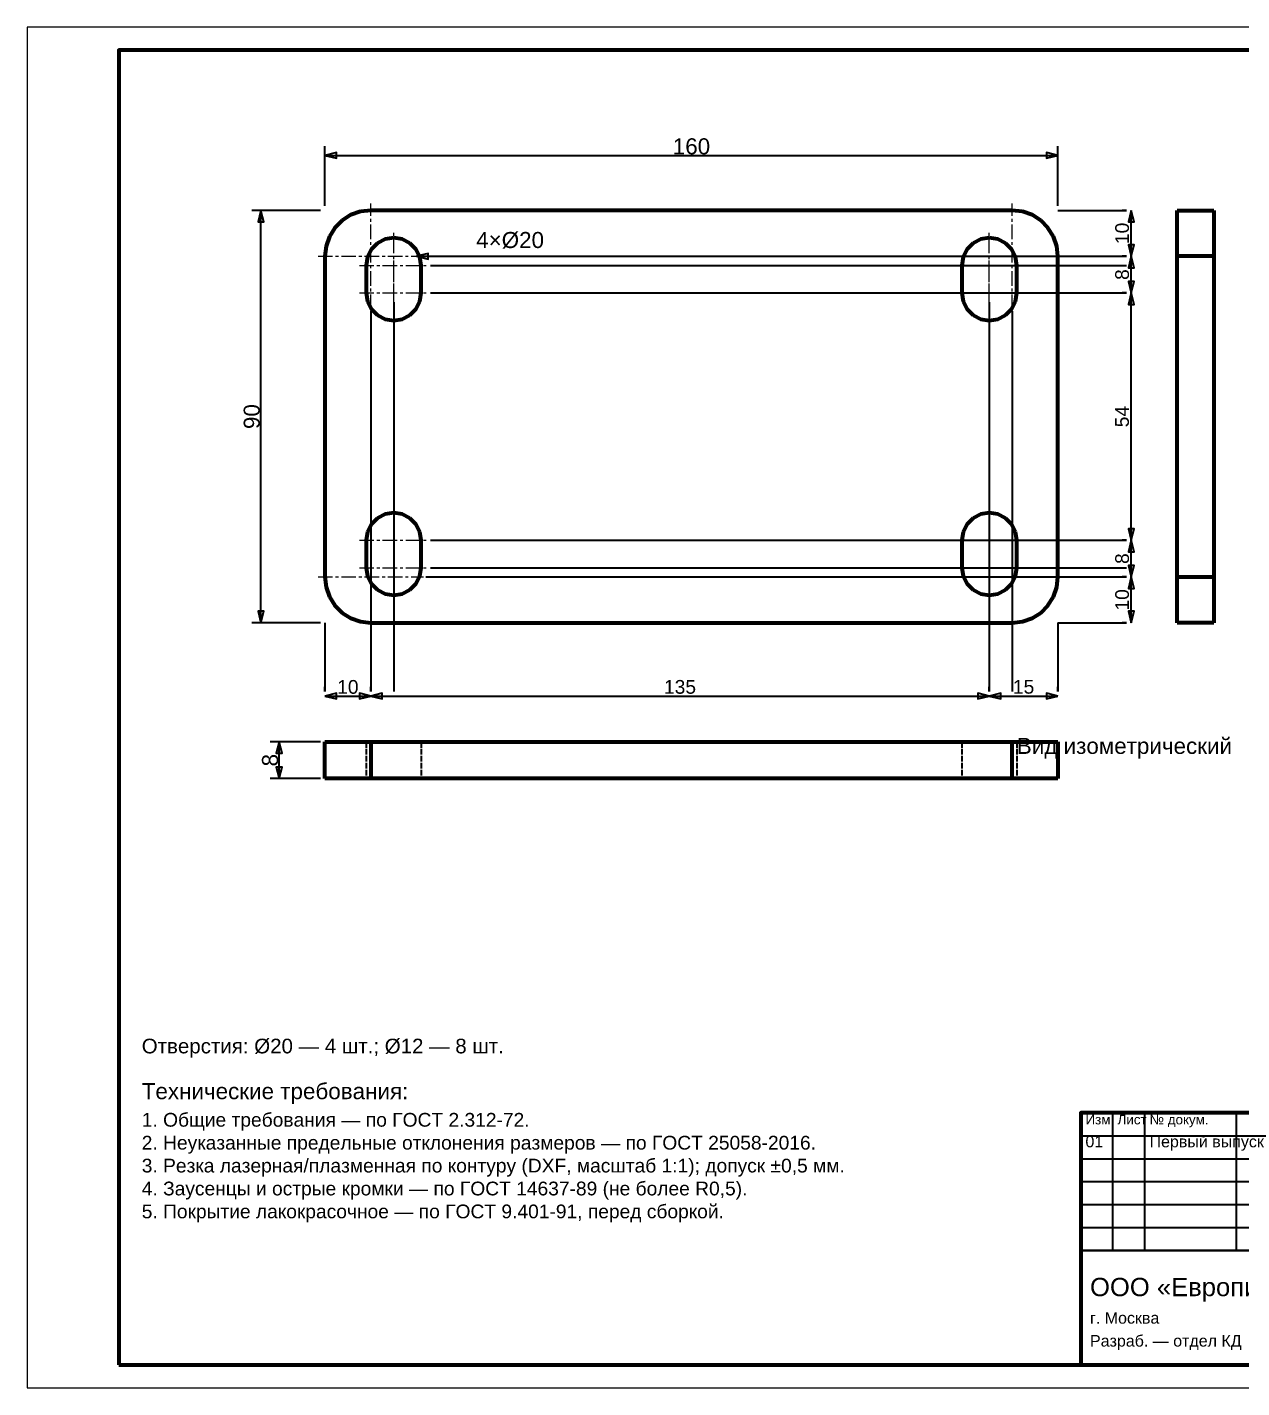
# Model space of a CAD drawing. Header units: millimetres. Extents: x 0 to 420, y 0 to 297.
# Drawn here: x 0 to 265.1, y 0 to 297 of the extents above; entities that cross this region are included whole.
import ezdxf
from ezdxf.enums import TextEntityAlignment as Align

# ---------------------------------------------------------------- set-up
doc = ezdxf.new("R2010")
doc.units = ezdxf.units.MM
doc.linetypes.add('CENTER', pattern=[5.08, 3.175, -0.635, 0.635, -0.635])
doc.linetypes.add('DASHED', pattern=[1.524, 1.27, -0.254])
doc.styles.add('GOST', font='Arial')

msp = doc.modelspace()

# ---------------------------------------------------------------- linework, layer by layer
at = {"color": 7, "lineweight": 35}
for p, q in [((65, 258), (65, 271)), ((225, 258), (225, 271)), ((65, 269), (225, 269)), ((64, 257), (49, 257)), ((51, 167), (51, 257)), ((225, 257), (240, 257)), ((240, 257), (239, 257)), ((241, 247), (241, 257)), ((85, 247), (97, 247)), ((87, 247), (240, 247)), ((97, 247), (102, 247)), ((227, 247), (240, 247)), ((240, 247), (239, 247)), ((240, 247), (239, 247)), ((241, 239), (241, 247)), ((88, 245), (240, 245)), ((218, 245), (240, 245)), ((88, 239), (240, 239)), ((218, 239), (240, 239)), ((240, 239), (239, 239)), ((240, 239), (239, 239)), ((241, 185), (241, 239)), ((75, 235), (75, 152)), ((80, 237), (80, 152)), ((210, 237), (210, 152)), ((215, 235), (215, 152)), ((80, 231), (80, 152)), ((210, 231), (210, 152)), ((88, 185), (240, 185)), ((218, 185), (240, 185)), ((240, 185), (239, 185)), ((240, 185), (239, 185)), ((241, 177), (241, 185)), ((88, 179), (240, 179)), ((218, 179), (240, 179)), ((80, 177), (80, 152)), ((87, 177), (240, 177)), ((210, 177), (210, 152)), ((227, 177), (240, 177)), ((240, 177), (239, 177)), ((240, 177), (239, 177)), ((241, 167), (241, 177)), ((80, 171), (80, 152)), ((210, 171), (210, 152)), ((64, 167), (49, 167)), ((65, 167), (65, 152)), ((225, 167), (225, 152)), ((225, 167), (240, 167)), ((240, 167), (239, 167)), ((75, 165), (75, 152)), ((215, 165), (215, 152)), ((65, 152), (65, 153)), ((75, 152), (75, 153)), ((75, 152), (75, 153)), ((210, 152), (210, 153)), ((210, 152), (210, 153)), ((225, 152), (225, 153)), ((65, 151), (75, 151)), ((75, 151), (210, 151)), ((210, 151), (225, 151)), ((64, 141), (53, 141)), ((55, 133), (55, 141)), ((64, 133), (53, 133)), ((237, 30), (237, 60)), ((244, 30), (244, 60)), ((264, 30), (264, 60)), ((230, 55), (278, 55)), ((230, 50), (278, 50)), ((230, 45), (278, 45)), ((230, 40), (278, 40)), ((230, 35), (278, 35)), ((230, 30), (278, 30))]:
    msp.add_line(p, q, dxfattribs=at)
at = {"color": 4, "linetype": 'CENTER', "lineweight": 25}
for p, q in [((75, 235.5), (75, 258.5)), ((215, 235.5), (215, 258.5)), ((80, 237.5), (80, 252.5)), ((210, 237.5), (210, 252.5)), ((63.5, 247), (86.5, 247)), ((203.5, 247), (226.5, 247)), ((72.5, 245), (87.5, 245)), ((80, 231.5), (80, 246.5)), ((202.5, 245), (217.5, 245)), ((210, 231.5), (210, 246.5)), ((72.5, 239), (87.5, 239)), ((202.5, 239), (217.5, 239)), ((80, 177.5), (80, 192.5)), ((210, 177.5), (210, 192.5)), ((75, 165.5), (75, 188.5)), ((215, 165.5), (215, 188.5)), ((72.5, 185), (87.5, 185)), ((80, 171.5), (80, 186.5)), ((202.5, 185), (217.5, 185)), ((210, 171.5), (210, 186.5)), ((72.5, 179), (87.5, 179)), ((202.5, 179), (217.5, 179)), ((63.5, 177), (86.5, 177)), ((203.5, 177), (226.5, 177))]:
    msp.add_line(p, q, dxfattribs=at)
at = {"color": 1, "lineweight": 70}
for p, q in [((70.66, 256.01), (68.77, 254.82)), ((72.77, 256.75), (70.66, 256.01)), ((75, 257), (72.77, 256.75)), ((215, 257), (75, 257)), ((217.23, 256.75), (215, 257)), ((219.34, 256.01), (217.23, 256.75)), ((221.23, 254.82), (219.34, 256.01)), ((251, 256.94), (251, 257)), ((251, 257), (259, 257)), ((251, 256.75), (251, 256.94)), ((251, 256.44), (251, 256.75)), ((251, 256.01), (251, 256.44)), ((251, 255.47), (251, 256.01)), ((251, 254.82), (251, 255.47)), ((259, 257), (259, 256.94)), ((259, 256.94), (259, 256.75)), ((259, 256.75), (259, 256.44)), ((259, 256.44), (259, 256.01)), ((259, 256.01), (259, 255.47)), ((259, 255.47), (259, 254.82)), ((67.18, 253.23), (65.99, 251.34)), ((68.77, 254.82), (67.18, 253.23)), ((222.82, 253.23), (221.23, 254.82)), ((224.01, 251.34), (222.82, 253.23)), ((251, 254.07), (251, 254.82)), ((251, 253.23), (251, 254.07)), ((251, 252.32), (251, 253.23)), ((259, 254.82), (259, 254.07)), ((259, 254.07), (259, 253.23)), ((259, 253.23), (259, 252.32)), ((65.99, 251.34), (65.25, 249.23)), ((76.47, 249.85), (75.15, 248.53)), ((78.15, 250.71), (76.47, 249.85)), ((80, 251), (78.15, 250.71)), ((81.85, 250.71), (80, 251)), ((83.53, 249.85), (81.85, 250.71)), ((84.85, 248.53), (83.53, 249.85)), ((206.47, 249.85), (205.15, 248.53)), ((208.15, 250.71), (206.47, 249.85)), ((210, 251), (208.15, 250.71)), ((211.85, 250.71), (210, 251)), ((213.53, 249.85), (211.85, 250.71)), ((214.85, 248.53), (213.53, 249.85)), ((224.75, 249.23), (224.01, 251.34)), ((251, 251.34), (251, 252.32)), ((251, 250.3), (251, 251.34)), ((251, 249.23), (251, 250.3)), ((259, 252.32), (259, 251.34)), ((259, 251.34), (259, 250.3)), ((259, 250.3), (259, 249.23)), ((65.25, 249.23), (65, 247)), ((65, 247), (65, 177)), ((74.29, 246.85), (74, 245)), ((75.15, 248.53), (74.29, 246.85)), ((85.71, 246.85), (84.85, 248.53)), ((86, 245), (85.71, 246.85)), ((204.29, 246.85), (204, 245)), ((205.15, 248.53), (204.29, 246.85)), ((215.71, 246.85), (214.85, 248.53)), ((216, 245), (215.71, 246.85)), ((225, 247), (224.75, 249.23)), ((225, 177), (225, 247)), ((251, 248.12), (251, 249.23)), ((251, 247), (251, 248.12)), ((251, 177), (251, 247)), ((259, 247), (251, 247)), ((259, 249.23), (259, 248.12)), ((259, 248.12), (259, 247)), ((259, 247), (259, 177)), ((74, 245), (74, 239)), ((86, 239), (86, 245)), ((204, 245), (204, 239)), ((216, 239), (216, 245)), ((74, 239), (74.29, 237.15)), ((85.71, 237.15), (86, 239)), ((204, 239), (204.29, 237.15)), ((215.71, 237.15), (216, 239)), ((74.29, 237.15), (75.15, 235.47)), ((75.15, 235.47), (76.47, 234.15)), ((83.53, 234.15), (84.85, 235.47)), ((84.85, 235.47), (85.71, 237.15)), ((204.29, 237.15), (205.15, 235.47)), ((205.15, 235.47), (206.47, 234.15)), ((213.53, 234.15), (214.85, 235.47)), ((214.85, 235.47), (215.71, 237.15)), ((76.47, 234.15), (78.15, 233.29)), ((78.15, 233.29), (80, 233)), ((80, 233), (81.85, 233.29)), ((81.85, 233.29), (83.53, 234.15)), ((206.47, 234.15), (208.15, 233.29)), ((208.15, 233.29), (210, 233)), ((210, 233), (211.85, 233.29)), ((211.85, 233.29), (213.53, 234.15)), ((78.15, 190.71), (76.47, 189.85)), ((80, 191), (78.15, 190.71)), ((81.85, 190.71), (80, 191)), ((83.53, 189.85), (81.85, 190.71)), ((208.15, 190.71), (206.47, 189.85)), ((210, 191), (208.15, 190.71)), ((211.85, 190.71), (210, 191)), ((213.53, 189.85), (211.85, 190.71)), ((75.15, 188.53), (74.29, 186.85)), ((76.47, 189.85), (75.15, 188.53)), ((84.85, 188.53), (83.53, 189.85)), ((85.71, 186.85), (84.85, 188.53)), ((205.15, 188.53), (204.29, 186.85)), ((206.47, 189.85), (205.15, 188.53)), ((214.85, 188.53), (213.53, 189.85)), ((215.71, 186.85), (214.85, 188.53)), ((74.29, 186.85), (74, 185)), ((74, 185), (74, 179)), ((86, 185), (85.71, 186.85)), ((86, 179), (86, 185)), ((204.29, 186.85), (204, 185)), ((204, 185), (204, 179)), ((216, 185), (215.71, 186.85)), ((216, 179), (216, 185)), ((74, 179), (74.29, 177.15)), ((85.71, 177.15), (86, 179)), ((204, 179), (204.29, 177.15)), ((215.71, 177.15), (216, 179)), ((65, 177), (65.25, 174.77)), ((74.29, 177.15), (75.15, 175.47)), ((75.15, 175.47), (76.47, 174.15)), ((83.53, 174.15), (84.85, 175.47)), ((84.85, 175.47), (85.71, 177.15)), ((204.29, 177.15), (205.15, 175.47)), ((205.15, 175.47), (206.47, 174.15)), ((213.53, 174.15), (214.85, 175.47)), ((214.85, 175.47), (215.71, 177.15)), ((224.75, 174.77), (225, 177)), ((251, 175.88), (251, 177)), ((251, 177), (259, 177)), ((251, 174.77), (251, 175.88)), ((259, 177), (259, 175.88)), ((259, 175.88), (259, 174.77)), ((65.25, 174.77), (65.99, 172.66)), ((65.99, 172.66), (67.18, 170.77)), ((76.47, 174.15), (78.15, 173.29)), ((78.15, 173.29), (80, 173)), ((80, 173), (81.85, 173.29)), ((81.85, 173.29), (83.53, 174.15)), ((206.47, 174.15), (208.15, 173.29)), ((208.15, 173.29), (210, 173)), ((210, 173), (211.85, 173.29)), ((211.85, 173.29), (213.53, 174.15)), ((222.82, 170.77), (224.01, 172.66)), ((224.01, 172.66), (224.75, 174.77)), ((251, 173.7), (251, 174.77)), ((251, 172.66), (251, 173.7)), ((251, 171.68), (251, 172.66)), ((259, 174.77), (259, 173.7)), ((259, 173.7), (259, 172.66)), ((259, 172.66), (259, 171.68)), ((67.18, 170.77), (68.77, 169.18)), ((221.23, 169.18), (222.82, 170.77)), ((251, 170.77), (251, 171.68)), ((251, 169.93), (251, 170.77)), ((251, 169.18), (251, 169.93)), ((259, 171.68), (259, 170.77)), ((259, 170.77), (259, 169.93)), ((259, 169.93), (259, 169.18)), ((68.77, 169.18), (70.66, 167.99)), ((70.66, 167.99), (72.77, 167.25)), ((72.77, 167.25), (75, 167)), ((75, 167), (215, 167)), ((215, 167), (217.23, 167.25)), ((217.23, 167.25), (219.34, 167.99)), ((219.34, 167.99), (221.23, 169.18)), ((251, 168.53), (251, 169.18)), ((251, 167.99), (251, 168.53)), ((251, 167.56), (251, 167.99)), ((251, 167.25), (251, 167.56)), ((251, 167.06), (251, 167.25)), ((251, 167), (251, 167.06)), ((259, 167), (251, 167)), ((259, 169.18), (259, 168.53)), ((259, 168.53), (259, 167.99)), ((259, 167.99), (259, 167.56)), ((259, 167.56), (259, 167.25)), ((259, 167.25), (259, 167.06)), ((259, 167.06), (259, 167)), ((65, 141), (65.06, 141)), ((65, 133), (65, 141)), ((65.06, 141), (65.25, 141)), ((65.25, 141), (65.56, 141)), ((65.56, 141), (65.99, 141)), ((65.99, 141), (66.53, 141)), ((66.53, 141), (67.18, 141)), ((67.18, 141), (67.93, 141)), ((67.93, 141), (68.77, 141)), ((68.77, 141), (69.68, 141)), ((69.68, 141), (70.66, 141)), ((70.66, 141), (71.7, 141)), ((71.7, 141), (72.77, 141)), ((72.77, 141), (73.88, 141)), ((73.88, 141), (75, 141)), ((75, 141), (215, 141)), ((75, 141), (75, 133)), ((215, 141), (216.12, 141)), ((215, 133), (215, 141)), ((216.12, 141), (217.23, 141)), ((217.23, 141), (218.3, 141)), ((218.3, 141), (219.34, 141)), ((219.34, 141), (220.32, 141)), ((220.32, 141), (221.23, 141)), ((221.23, 141), (222.07, 141)), ((222.07, 141), (222.82, 141)), ((222.82, 141), (223.47, 141)), ((223.47, 141), (224.01, 141)), ((224.01, 141), (224.44, 141)), ((224.44, 141), (224.75, 141)), ((224.75, 141), (224.94, 141)), ((224.94, 141), (225, 141)), ((225, 141), (225, 133)), ((65.06, 133), (65, 133)), ((65.25, 133), (65.06, 133)), ((65.56, 133), (65.25, 133)), ((65.99, 133), (65.56, 133)), ((66.53, 133), (65.99, 133)), ((67.18, 133), (66.53, 133)), ((67.93, 133), (67.18, 133)), ((68.77, 133), (67.93, 133)), ((69.68, 133), (68.77, 133)), ((70.66, 133), (69.68, 133)), ((71.7, 133), (70.66, 133)), ((72.77, 133), (71.7, 133)), ((73.88, 133), (72.77, 133)), ((75, 133), (73.88, 133)), ((215, 133), (75, 133)), ((216.12, 133), (215, 133)), ((217.23, 133), (216.12, 133)), ((218.3, 133), (217.23, 133)), ((219.34, 133), (218.3, 133)), ((220.32, 133), (219.34, 133)), ((221.23, 133), (220.32, 133)), ((222.07, 133), (221.23, 133)), ((222.82, 133), (222.07, 133)), ((223.47, 133), (222.82, 133)), ((224.01, 133), (223.47, 133)), ((224.44, 133), (224.01, 133)), ((224.75, 133), (224.44, 133)), ((224.94, 133), (224.75, 133)), ((225, 133), (224.94, 133))]:
    msp.add_line(p, q, dxfattribs=at)
at = {"color": 5, "linetype": 'DASHED', "lineweight": 35}
for p, q in [((68.77, 254.82), (70.66, 256.01)), ((70.66, 256.01), (72.77, 256.75)), ((72.77, 256.75), (75, 257)), ((75, 257), (215, 257)), ((215, 257), (217.23, 256.75)), ((217.23, 256.75), (219.34, 256.01)), ((219.34, 256.01), (221.23, 254.82)), ((259, 257), (251, 257)), ((251, 257), (251, 256.94)), ((251, 256.94), (251, 256.75)), ((251, 256.75), (251, 256.44)), ((251, 256.44), (251, 256.01)), ((251, 256.01), (251, 255.47)), ((251, 255.47), (251, 254.82)), ((259, 256.94), (259, 257)), ((259, 256.75), (259, 256.94)), ((259, 256.44), (259, 256.75)), ((259, 256.01), (259, 256.44)), ((259, 255.47), (259, 256.01)), ((259, 254.82), (259, 255.47)), ((65.99, 251.34), (67.18, 253.23)), ((67.18, 253.23), (68.77, 254.82)), ((221.23, 254.82), (222.82, 253.23)), ((222.82, 253.23), (224.01, 251.34)), ((251, 254.82), (251, 254.07)), ((251, 254.07), (251, 253.23)), ((251, 253.23), (251, 252.32)), ((259, 254.07), (259, 254.82)), ((259, 253.23), (259, 254.07)), ((259, 252.32), (259, 253.23)), ((65.25, 249.23), (65.99, 251.34)), ((75.15, 248.53), (76.47, 249.85)), ((76.47, 249.85), (78.15, 250.71)), ((78.15, 250.71), (80, 251)), ((80, 251), (81.85, 250.71)), ((81.85, 250.71), (83.53, 249.85)), ((83.53, 249.85), (84.85, 248.53)), ((205.15, 248.53), (206.47, 249.85)), ((206.47, 249.85), (208.15, 250.71)), ((208.15, 250.71), (210, 251)), ((210, 251), (211.85, 250.71)), ((211.85, 250.71), (213.53, 249.85)), ((213.53, 249.85), (214.85, 248.53)), ((224.01, 251.34), (224.75, 249.23)), ((251, 252.32), (251, 251.34)), ((251, 251.34), (251, 250.3)), ((251, 250.96), (251, 251)), ((251, 251), (251, 250.96)), ((251, 250.96), (251, 251)), ((251, 251), (251, 250.96)), ((251, 250.85), (251, 250.96)), ((251, 250.96), (251, 250.85)), ((251, 250.85), (251, 250.96)), ((251, 250.96), (251, 250.85)), ((251, 250.66), (251, 250.85)), ((251, 250.85), (251, 250.66)), ((251, 250.66), (251, 250.85)), ((251, 250.85), (251, 250.66)), ((251, 250.41), (251, 250.66)), ((251, 250.66), (251, 250.41)), ((251, 250.41), (251, 250.66)), ((251, 250.66), (251, 250.41)), ((251, 250.08), (251, 250.41)), ((251, 250.41), (251, 250.08)), ((251, 250.08), (251, 250.41)), ((251, 250.41), (251, 250.08)), ((251, 250.3), (251, 249.23)), ((251, 249.69), (251, 250.08)), ((251, 250.08), (251, 249.69)), ((251, 249.69), (251, 250.08)), ((251, 250.08), (251, 249.69)), ((251, 249.24), (251, 249.69)), ((251, 249.69), (251, 249.24)), ((251, 249.24), (251, 249.69)), ((251, 249.69), (251, 249.24)), ((259, 251.34), (259, 252.32)), ((259, 250.3), (259, 251.34)), ((259, 250.96), (259, 251)), ((259, 251), (259, 250.96)), ((259, 250.96), (259, 251)), ((259, 251), (259, 250.96)), ((259, 250.85), (259, 250.96)), ((259, 250.96), (259, 250.85)), ((259, 250.85), (259, 250.96)), ((259, 250.96), (259, 250.85)), ((259, 250.66), (259, 250.85)), ((259, 250.85), (259, 250.66)), ((259, 250.66), (259, 250.85)), ((259, 250.85), (259, 250.66)), ((259, 250.41), (259, 250.66)), ((259, 250.66), (259, 250.41)), ((259, 250.41), (259, 250.66)), ((259, 250.66), (259, 250.41)), ((259, 250.08), (259, 250.41)), ((259, 250.41), (259, 250.08)), ((259, 250.08), (259, 250.41)), ((259, 250.41), (259, 250.08)), ((259, 249.23), (259, 250.3)), ((259, 249.69), (259, 250.08)), ((259, 250.08), (259, 249.69)), ((259, 249.69), (259, 250.08)), ((259, 250.08), (259, 249.69)), ((259, 249.24), (259, 249.69)), ((259, 249.69), (259, 249.24)), ((259, 249.24), (259, 249.69)), ((259, 249.69), (259, 249.24)), ((65, 247), (65.25, 249.23)), ((65, 177), (65, 247)), ((74, 245), (74.29, 246.85)), ((74.29, 246.85), (75.15, 248.53)), ((84.85, 248.53), (85.71, 246.85)), ((85.71, 246.85), (86, 245)), ((204, 245), (204.29, 246.85)), ((204.29, 246.85), (205.15, 248.53)), ((214.85, 248.53), (215.71, 246.85)), ((215.71, 246.85), (216, 245)), ((224.75, 249.23), (225, 247)), ((225, 247), (225, 177)), ((251, 248.74), (251, 249.24)), ((251, 249.24), (251, 248.74)), ((251, 248.74), (251, 249.24)), ((251, 249.24), (251, 248.74)), ((251, 249.23), (251, 248.12)), ((251, 248.19), (251, 248.74)), ((251, 248.74), (251, 248.19)), ((251, 248.19), (251, 248.74)), ((251, 248.74), (251, 248.19)), ((251, 247.6), (251, 248.19)), ((251, 248.19), (251, 247.6)), ((251, 247.6), (251, 248.19)), ((251, 248.19), (251, 247.6)), ((251, 248.12), (251, 247)), ((251, 246.98), (251, 247.6)), ((251, 247.6), (251, 246.98)), ((251, 246.98), (251, 247.6)), ((251, 247.6), (251, 246.98)), ((251, 247), (251, 177)), ((251, 246.34), (251, 246.98)), ((251, 246.98), (251, 246.34)), ((251, 246.34), (251, 246.98)), ((251, 246.98), (251, 246.34)), ((259, 248.74), (259, 249.24)), ((259, 249.24), (259, 248.74)), ((259, 248.74), (259, 249.24)), ((259, 249.24), (259, 248.74)), ((259, 248.12), (259, 249.23)), ((259, 248.19), (259, 248.74)), ((259, 248.74), (259, 248.19)), ((259, 248.19), (259, 248.74)), ((259, 248.74), (259, 248.19)), ((259, 247.6), (259, 248.19)), ((259, 248.19), (259, 247.6)), ((259, 247.6), (259, 248.19)), ((259, 248.19), (259, 247.6)), ((259, 247), (259, 248.12)), ((259, 246.98), (259, 247.6)), ((259, 247.6), (259, 246.98)), ((259, 246.98), (259, 247.6)), ((259, 247.6), (259, 246.98)), ((259, 177), (259, 247)), ((259, 246.34), (259, 246.98)), ((259, 246.98), (259, 246.34)), ((259, 246.34), (259, 246.98)), ((259, 246.98), (259, 246.34)), ((74, 239), (74, 245)), ((86, 245), (86, 239)), ((204, 239), (204, 245)), ((216, 245), (216, 239)), ((251, 245.67), (251, 246.34)), ((251, 246.34), (251, 245.67)), ((251, 245.67), (251, 246.34)), ((251, 246.34), (251, 245.67)), ((251, 245), (251, 245.67)), ((251, 245.67), (251, 245)), ((251, 245), (251, 245.67)), ((251, 245.67), (251, 245)), ((251, 239), (251, 245)), ((251, 245), (251, 239)), ((251, 239), (251, 245)), ((251, 245), (251, 239)), ((259, 245.67), (259, 246.34)), ((259, 246.34), (259, 245.67)), ((259, 245.67), (259, 246.34)), ((259, 246.34), (259, 245.67)), ((259, 245), (259, 245.67)), ((259, 245.67), (259, 245)), ((259, 245), (259, 245.67)), ((259, 245.67), (259, 245)), ((259, 245), (259, 239)), ((259, 239), (259, 245)), ((259, 245), (259, 239)), ((259, 239), (259, 245)), ((74.29, 237.15), (74, 239)), ((86, 239), (85.71, 237.15)), ((204.29, 237.15), (204, 239)), ((216, 239), (215.71, 237.15)), ((251, 239), (251, 238.33)), ((251, 238.33), (251, 239)), ((251, 239), (251, 238.33)), ((251, 238.33), (251, 239)), ((251, 238.33), (251, 237.66)), ((251, 237.66), (251, 238.33)), ((251, 238.33), (251, 237.66)), ((251, 237.66), (251, 238.33)), ((251, 237.66), (251, 237.02)), ((251, 237.02), (251, 237.66)), ((251, 237.66), (251, 237.02)), ((251, 237.02), (251, 237.66)), ((259, 239), (259, 238.33)), ((259, 238.33), (259, 239)), ((259, 239), (259, 238.33)), ((259, 238.33), (259, 239)), ((259, 238.33), (259, 237.66)), ((259, 237.66), (259, 238.33)), ((259, 238.33), (259, 237.66)), ((259, 237.66), (259, 238.33)), ((259, 237.66), (259, 237.02)), ((259, 237.02), (259, 237.66)), ((259, 237.66), (259, 237.02)), ((259, 237.02), (259, 237.66)), ((75.15, 235.47), (74.29, 237.15)), ((76.47, 234.15), (75.15, 235.47)), ((84.85, 235.47), (83.53, 234.15)), ((85.71, 237.15), (84.85, 235.47)), ((205.15, 235.47), (204.29, 237.15)), ((206.47, 234.15), (205.15, 235.47)), ((214.85, 235.47), (213.53, 234.15)), ((215.71, 237.15), (214.85, 235.47)), ((251, 237.02), (251, 236.4)), ((251, 236.4), (251, 237.02)), ((251, 237.02), (251, 236.4)), ((251, 236.4), (251, 237.02)), ((251, 236.4), (251, 235.81)), ((251, 235.81), (251, 236.4)), ((251, 236.4), (251, 235.81)), ((251, 235.81), (251, 236.4)), ((251, 235.81), (251, 235.26)), ((251, 235.26), (251, 235.81)), ((251, 235.81), (251, 235.26)), ((251, 235.26), (251, 235.81)), ((251, 235.26), (251, 234.76)), ((251, 234.76), (251, 235.26)), ((251, 235.26), (251, 234.76)), ((251, 234.76), (251, 235.26)), ((251, 234.76), (251, 234.31)), ((251, 234.31), (251, 234.76)), ((251, 234.76), (251, 234.31)), ((251, 234.31), (251, 234.76)), ((259, 237.02), (259, 236.4)), ((259, 236.4), (259, 237.02)), ((259, 237.02), (259, 236.4)), ((259, 236.4), (259, 237.02)), ((259, 236.4), (259, 235.81)), ((259, 235.81), (259, 236.4)), ((259, 236.4), (259, 235.81)), ((259, 235.81), (259, 236.4)), ((259, 235.81), (259, 235.26)), ((259, 235.26), (259, 235.81)), ((259, 235.81), (259, 235.26)), ((259, 235.26), (259, 235.81)), ((259, 235.26), (259, 234.76)), ((259, 234.76), (259, 235.26)), ((259, 235.26), (259, 234.76)), ((259, 234.76), (259, 235.26)), ((259, 234.76), (259, 234.31)), ((259, 234.31), (259, 234.76)), ((259, 234.76), (259, 234.31)), ((259, 234.31), (259, 234.76)), ((78.15, 233.29), (76.47, 234.15)), ((80, 233), (78.15, 233.29)), ((81.85, 233.29), (80, 233)), ((83.53, 234.15), (81.85, 233.29)), ((208.15, 233.29), (206.47, 234.15)), ((210, 233), (208.15, 233.29)), ((211.85, 233.29), (210, 233)), ((213.53, 234.15), (211.85, 233.29)), ((251, 234.31), (251, 233.92)), ((251, 233.92), (251, 234.31)), ((251, 234.31), (251, 233.92)), ((251, 233.92), (251, 234.31)), ((251, 233.92), (251, 233.59)), ((251, 233.59), (251, 233.92)), ((251, 233.92), (251, 233.59)), ((251, 233.59), (251, 233.92)), ((251, 233.59), (251, 233.34)), ((251, 233.34), (251, 233.59)), ((251, 233.59), (251, 233.34)), ((251, 233.34), (251, 233.59)), ((251, 233.34), (251, 233.15)), ((251, 233.15), (251, 233.34)), ((251, 233.34), (251, 233.15)), ((251, 233.15), (251, 233.34)), ((251, 233.15), (251, 233.04)), ((251, 233.04), (251, 233.15)), ((251, 233.15), (251, 233.04)), ((251, 233.04), (251, 233.15)), ((251, 233.04), (251, 233)), ((251, 233), (251, 233.04)), ((251, 233.04), (251, 233)), ((251, 233), (251, 233.04)), ((259, 234.31), (259, 233.92)), ((259, 233.92), (259, 234.31)), ((259, 234.31), (259, 233.92)), ((259, 233.92), (259, 234.31)), ((259, 233.92), (259, 233.59)), ((259, 233.59), (259, 233.92)), ((259, 233.92), (259, 233.59)), ((259, 233.59), (259, 233.92)), ((259, 233.59), (259, 233.34)), ((259, 233.34), (259, 233.59)), ((259, 233.59), (259, 233.34)), ((259, 233.34), (259, 233.59)), ((259, 233.34), (259, 233.15)), ((259, 233.15), (259, 233.34)), ((259, 233.34), (259, 233.15)), ((259, 233.15), (259, 233.34)), ((259, 233.15), (259, 233.04)), ((259, 233.04), (259, 233.15)), ((259, 233.15), (259, 233.04)), ((259, 233.04), (259, 233.15)), ((259, 233.04), (259, 233)), ((259, 233), (259, 233.04)), ((259, 233.04), (259, 233)), ((259, 233), (259, 233.04)), ((76.47, 189.85), (78.15, 190.71)), ((78.15, 190.71), (80, 191)), ((80, 191), (81.85, 190.71)), ((81.85, 190.71), (83.53, 189.85)), ((206.47, 189.85), (208.15, 190.71)), ((208.15, 190.71), (210, 191)), ((210, 191), (211.85, 190.71)), ((211.85, 190.71), (213.53, 189.85)), ((251, 190.96), (251, 191)), ((251, 191), (251, 190.96)), ((251, 190.96), (251, 191)), ((251, 191), (251, 190.96)), ((251, 190.85), (251, 190.96)), ((251, 190.96), (251, 190.85)), ((251, 190.85), (251, 190.96)), ((251, 190.96), (251, 190.85)), ((251, 190.66), (251, 190.85)), ((251, 190.85), (251, 190.66)), ((251, 190.66), (251, 190.85)), ((251, 190.85), (251, 190.66)), ((251, 190.41), (251, 190.66)), ((251, 190.66), (251, 190.41)), ((251, 190.41), (251, 190.66)), ((251, 190.66), (251, 190.41)), ((251, 190.08), (251, 190.41)), ((251, 190.41), (251, 190.08)), ((251, 190.08), (251, 190.41)), ((251, 190.41), (251, 190.08)), ((251, 189.69), (251, 190.08)), ((251, 190.08), (251, 189.69)), ((251, 189.69), (251, 190.08)), ((251, 190.08), (251, 189.69)), ((259, 190.96), (259, 191)), ((259, 191), (259, 190.96)), ((259, 190.96), (259, 191)), ((259, 191), (259, 190.96)), ((259, 190.85), (259, 190.96)), ((259, 190.96), (259, 190.85)), ((259, 190.85), (259, 190.96)), ((259, 190.96), (259, 190.85)), ((259, 190.66), (259, 190.85)), ((259, 190.85), (259, 190.66)), ((259, 190.66), (259, 190.85)), ((259, 190.85), (259, 190.66)), ((259, 190.41), (259, 190.66)), ((259, 190.66), (259, 190.41)), ((259, 190.41), (259, 190.66)), ((259, 190.66), (259, 190.41)), ((259, 190.08), (259, 190.41)), ((259, 190.41), (259, 190.08)), ((259, 190.08), (259, 190.41)), ((259, 190.41), (259, 190.08)), ((259, 189.69), (259, 190.08)), ((259, 190.08), (259, 189.69)), ((259, 189.69), (259, 190.08)), ((259, 190.08), (259, 189.69)), ((74.29, 186.85), (75.15, 188.53)), ((75.15, 188.53), (76.47, 189.85)), ((83.53, 189.85), (84.85, 188.53)), ((84.85, 188.53), (85.71, 186.85)), ((204.29, 186.85), (205.15, 188.53)), ((205.15, 188.53), (206.47, 189.85)), ((213.53, 189.85), (214.85, 188.53)), ((214.85, 188.53), (215.71, 186.85)), ((251, 189.24), (251, 189.69)), ((251, 189.69), (251, 189.24)), ((251, 189.24), (251, 189.69)), ((251, 189.69), (251, 189.24)), ((251, 188.74), (251, 189.24)), ((251, 189.24), (251, 188.74)), ((251, 188.74), (251, 189.24)), ((251, 189.24), (251, 188.74)), ((251, 188.19), (251, 188.74)), ((251, 188.74), (251, 188.19)), ((251, 188.19), (251, 188.74)), ((251, 188.74), (251, 188.19)), ((251, 187.6), (251, 188.19)), ((251, 188.19), (251, 187.6)), ((251, 187.6), (251, 188.19)), ((251, 188.19), (251, 187.6)), ((251, 186.98), (251, 187.6)), ((251, 187.6), (251, 186.98)), ((251, 186.98), (251, 187.6)), ((251, 187.6), (251, 186.98)), ((259, 189.24), (259, 189.69)), ((259, 189.69), (259, 189.24)), ((259, 189.24), (259, 189.69)), ((259, 189.69), (259, 189.24)), ((259, 188.74), (259, 189.24)), ((259, 189.24), (259, 188.74)), ((259, 188.74), (259, 189.24)), ((259, 189.24), (259, 188.74)), ((259, 188.19), (259, 188.74)), ((259, 188.74), (259, 188.19)), ((259, 188.19), (259, 188.74)), ((259, 188.74), (259, 188.19)), ((259, 187.6), (259, 188.19)), ((259, 188.19), (259, 187.6)), ((259, 187.6), (259, 188.19)), ((259, 188.19), (259, 187.6)), ((259, 186.98), (259, 187.6)), ((259, 187.6), (259, 186.98)), ((259, 186.98), (259, 187.6)), ((259, 187.6), (259, 186.98)), ((74, 185), (74.29, 186.85)), ((74, 179), (74, 185)), ((85.71, 186.85), (86, 185)), ((86, 185), (86, 179)), ((204, 185), (204.29, 186.85)), ((204, 179), (204, 185)), ((215.71, 186.85), (216, 185)), ((216, 185), (216, 179)), ((251, 186.34), (251, 186.98)), ((251, 186.98), (251, 186.34)), ((251, 186.34), (251, 186.98)), ((251, 186.98), (251, 186.34)), ((251, 185.67), (251, 186.34)), ((251, 186.34), (251, 185.67)), ((251, 185.67), (251, 186.34)), ((251, 186.34), (251, 185.67)), ((251, 185), (251, 185.67)), ((251, 185.67), (251, 185)), ((251, 185), (251, 185.67)), ((251, 185.67), (251, 185)), ((251, 179), (251, 185)), ((251, 185), (251, 179)), ((251, 179), (251, 185)), ((251, 185), (251, 179)), ((259, 186.34), (259, 186.98)), ((259, 186.98), (259, 186.34)), ((259, 186.34), (259, 186.98)), ((259, 186.98), (259, 186.34)), ((259, 185.67), (259, 186.34)), ((259, 186.34), (259, 185.67)), ((259, 185.67), (259, 186.34)), ((259, 186.34), (259, 185.67)), ((259, 185), (259, 185.67)), ((259, 185.67), (259, 185)), ((259, 185), (259, 185.67)), ((259, 185.67), (259, 185)), ((259, 185), (259, 179)), ((259, 179), (259, 185)), ((259, 185), (259, 179)), ((259, 179), (259, 185)), ((74.29, 177.15), (74, 179)), ((86, 179), (85.71, 177.15)), ((204.29, 177.15), (204, 179)), ((216, 179), (215.71, 177.15)), ((251, 179), (251, 178.33)), ((251, 178.33), (251, 179)), ((251, 179), (251, 178.33)), ((251, 178.33), (251, 179)), ((251, 178.33), (251, 177.66)), ((251, 177.66), (251, 178.33)), ((251, 178.33), (251, 177.66)), ((251, 177.66), (251, 178.33)), ((259, 179), (259, 178.33)), ((259, 178.33), (259, 179)), ((259, 179), (259, 178.33)), ((259, 178.33), (259, 179)), ((259, 178.33), (259, 177.66)), ((259, 177.66), (259, 178.33)), ((259, 178.33), (259, 177.66)), ((259, 177.66), (259, 178.33)), ((65.25, 174.77), (65, 177)), ((75.15, 175.47), (74.29, 177.15)), ((76.47, 174.15), (75.15, 175.47)), ((84.85, 175.47), (83.53, 174.15)), ((85.71, 177.15), (84.85, 175.47)), ((205.15, 175.47), (204.29, 177.15)), ((206.47, 174.15), (205.15, 175.47)), ((214.85, 175.47), (213.53, 174.15)), ((215.71, 177.15), (214.85, 175.47)), ((225, 177), (224.75, 174.77)), ((251, 177.66), (251, 177.02)), ((251, 177.02), (251, 177.66)), ((251, 177.66), (251, 177.02)), ((251, 177.02), (251, 177.66)), ((251, 177.02), (251, 176.4)), ((251, 176.4), (251, 177.02)), ((251, 177.02), (251, 176.4)), ((251, 176.4), (251, 177.02)), ((251, 177), (251, 175.88)), ((251, 176.4), (251, 175.81)), ((251, 175.81), (251, 176.4)), ((251, 176.4), (251, 175.81)), ((251, 175.81), (251, 176.4)), ((251, 175.88), (251, 174.77)), ((251, 175.81), (251, 175.26)), ((251, 175.26), (251, 175.81)), ((251, 175.81), (251, 175.26)), ((251, 175.26), (251, 175.81)), ((251, 175.26), (251, 174.76)), ((251, 174.76), (251, 175.26)), ((251, 175.26), (251, 174.76)), ((251, 174.76), (251, 175.26)), ((259, 177.66), (259, 177.02)), ((259, 177.02), (259, 177.66)), ((259, 177.66), (259, 177.02)), ((259, 177.02), (259, 177.66)), ((259, 177.02), (259, 176.4)), ((259, 176.4), (259, 177.02)), ((259, 177.02), (259, 176.4)), ((259, 176.4), (259, 177.02)), ((259, 175.88), (259, 177)), ((259, 176.4), (259, 175.81)), ((259, 175.81), (259, 176.4)), ((259, 176.4), (259, 175.81)), ((259, 175.81), (259, 176.4)), ((259, 174.77), (259, 175.88)), ((259, 175.81), (259, 175.26)), ((259, 175.26), (259, 175.81)), ((259, 175.81), (259, 175.26)), ((259, 175.26), (259, 175.81)), ((259, 175.26), (259, 174.76)), ((259, 174.76), (259, 175.26)), ((259, 175.26), (259, 174.76)), ((259, 174.76), (259, 175.26)), ((65.99, 172.66), (65.25, 174.77)), ((67.18, 170.77), (65.99, 172.66)), ((78.15, 173.29), (76.47, 174.15)), ((80, 173), (78.15, 173.29)), ((81.85, 173.29), (80, 173)), ((83.53, 174.15), (81.85, 173.29)), ((208.15, 173.29), (206.47, 174.15)), ((210, 173), (208.15, 173.29)), ((211.85, 173.29), (210, 173)), ((213.53, 174.15), (211.85, 173.29)), ((224.01, 172.66), (222.82, 170.77)), ((224.75, 174.77), (224.01, 172.66)), ((251, 174.77), (251, 173.7)), ((251, 174.76), (251, 174.31)), ((251, 174.31), (251, 174.76)), ((251, 174.76), (251, 174.31)), ((251, 174.31), (251, 174.76)), ((251, 174.31), (251, 173.92)), ((251, 173.92), (251, 174.31)), ((251, 174.31), (251, 173.92)), ((251, 173.92), (251, 174.31)), ((251, 173.92), (251, 173.59)), ((251, 173.59), (251, 173.92)), ((251, 173.92), (251, 173.59)), ((251, 173.59), (251, 173.92)), ((251, 173.7), (251, 172.66)), ((251, 173.59), (251, 173.34)), ((251, 173.34), (251, 173.59)), ((251, 173.59), (251, 173.34)), ((251, 173.34), (251, 173.59)), ((251, 173.34), (251, 173.15)), ((251, 173.15), (251, 173.34)), ((251, 173.34), (251, 173.15)), ((251, 173.15), (251, 173.34)), ((251, 173.15), (251, 173.04)), ((251, 173.04), (251, 173.15)), ((251, 173.15), (251, 173.04)), ((251, 173.04), (251, 173.15)), ((251, 173.04), (251, 173)), ((251, 173), (251, 173.04)), ((251, 173.04), (251, 173)), ((251, 173), (251, 173.04)), ((251, 172.66), (251, 171.68)), ((259, 173.7), (259, 174.77)), ((259, 174.76), (259, 174.31)), ((259, 174.31), (259, 174.76)), ((259, 174.76), (259, 174.31)), ((259, 174.31), (259, 174.76)), ((259, 174.31), (259, 173.92)), ((259, 173.92), (259, 174.31)), ((259, 174.31), (259, 173.92)), ((259, 173.92), (259, 174.31)), ((259, 173.92), (259, 173.59)), ((259, 173.59), (259, 173.92)), ((259, 173.92), (259, 173.59)), ((259, 173.59), (259, 173.92)), ((259, 172.66), (259, 173.7)), ((259, 173.59), (259, 173.34)), ((259, 173.34), (259, 173.59)), ((259, 173.59), (259, 173.34)), ((259, 173.34), (259, 173.59)), ((259, 173.34), (259, 173.15)), ((259, 173.15), (259, 173.34)), ((259, 173.34), (259, 173.15)), ((259, 173.15), (259, 173.34)), ((259, 173.15), (259, 173.04)), ((259, 173.04), (259, 173.15)), ((259, 173.15), (259, 173.04)), ((259, 173.04), (259, 173.15)), ((259, 173.04), (259, 173)), ((259, 173), (259, 173.04)), ((259, 173.04), (259, 173)), ((259, 173), (259, 173.04)), ((259, 171.68), (259, 172.66)), ((68.77, 169.18), (67.18, 170.77)), ((222.82, 170.77), (221.23, 169.18)), ((251, 171.68), (251, 170.77)), ((251, 170.77), (251, 169.93)), ((251, 169.93), (251, 169.18)), ((259, 170.77), (259, 171.68)), ((259, 169.93), (259, 170.77)), ((259, 169.18), (259, 169.93)), ((70.66, 167.99), (68.77, 169.18)), ((72.77, 167.25), (70.66, 167.99)), ((75, 167), (72.77, 167.25)), ((215, 167), (75, 167)), ((217.23, 167.25), (215, 167)), ((219.34, 167.99), (217.23, 167.25)), ((221.23, 169.18), (219.34, 167.99)), ((251, 169.18), (251, 168.53)), ((251, 168.53), (251, 167.99)), ((251, 167.99), (251, 167.56)), ((251, 167.56), (251, 167.25)), ((251, 167.25), (251, 167.06)), ((251, 167.06), (251, 167)), ((251, 167), (259, 167)), ((259, 168.53), (259, 169.18)), ((259, 167.99), (259, 168.53)), ((259, 167.56), (259, 167.99)), ((259, 167.25), (259, 167.56)), ((259, 167.06), (259, 167.25)), ((259, 167), (259, 167.06)), ((65.06, 141), (65, 141)), ((65, 141), (65, 133)), ((65.25, 141), (65.06, 141)), ((65.56, 141), (65.25, 141)), ((65.99, 141), (65.56, 141)), ((66.53, 141), (65.99, 141)), ((67.18, 141), (66.53, 141)), ((67.93, 141), (67.18, 141)), ((68.77, 141), (67.93, 141)), ((69.68, 141), (68.77, 141)), ((70.66, 141), (69.68, 141)), ((71.7, 141), (70.66, 141)), ((72.77, 141), (71.7, 141)), ((73.88, 141), (72.77, 141)), ((75, 141), (73.88, 141)), ((74, 141), (74, 133)), ((74.15, 141), (74, 141)), ((74, 141), (74, 133)), ((74, 141), (74.15, 141)), ((74, 141), (74, 133)), ((74.15, 141), (74, 141)), ((74, 141), (74, 133)), ((74, 141), (74.15, 141)), ((74.59, 141), (74.15, 141)), ((74.15, 141), (74.59, 141)), ((74.59, 141), (74.15, 141)), ((74.15, 141), (74.59, 141)), ((75.31, 141), (74.59, 141)), ((74.59, 141), (75.31, 141)), ((75.31, 141), (74.59, 141)), ((74.59, 141), (75.31, 141)), ((215, 141), (75, 141)), ((76.26, 141), (75.31, 141)), ((75.31, 141), (76.26, 141)), ((76.26, 141), (75.31, 141)), ((75.31, 141), (76.26, 141)), ((77.4, 141), (76.26, 141)), ((76.26, 141), (77.4, 141)), ((77.4, 141), (76.26, 141)), ((76.26, 141), (77.4, 141)), ((78.66, 141), (77.4, 141)), ((77.4, 141), (78.66, 141)), ((78.66, 141), (77.4, 141)), ((77.4, 141), (78.66, 141)), ((80, 141), (78.66, 141)), ((78.66, 141), (80, 141)), ((80, 141), (78.66, 141)), ((78.66, 141), (80, 141)), ((81.34, 141), (80, 141)), ((80, 141), (81.34, 141)), ((81.34, 141), (80, 141)), ((80, 141), (81.34, 141)), ((82.6, 141), (81.34, 141)), ((81.34, 141), (82.6, 141)), ((82.6, 141), (81.34, 141)), ((81.34, 141), (82.6, 141)), ((83.74, 141), (82.6, 141)), ((82.6, 141), (83.74, 141)), ((83.74, 141), (82.6, 141)), ((82.6, 141), (83.74, 141)), ((84.69, 141), (83.74, 141)), ((83.74, 141), (84.69, 141)), ((84.69, 141), (83.74, 141)), ((83.74, 141), (84.69, 141)), ((85.41, 141), (84.69, 141)), ((84.69, 141), (85.41, 141)), ((85.41, 141), (84.69, 141)), ((84.69, 141), (85.41, 141)), ((85.85, 141), (85.41, 141)), ((85.41, 141), (85.85, 141)), ((85.85, 141), (85.41, 141)), ((85.41, 141), (85.85, 141)), ((86, 141), (85.85, 141)), ((85.85, 141), (86, 141)), ((86, 141), (85.85, 141)), ((85.85, 141), (86, 141)), ((86, 141), (86, 133)), ((86, 141), (86, 133)), ((86, 141), (86, 133)), ((86, 141), (86, 133)), ((204, 141), (204, 133)), ((204.15, 141), (204, 141)), ((204, 141), (204, 133)), ((204, 141), (204.15, 141)), ((204, 141), (204, 133)), ((204.15, 141), (204, 141)), ((204, 141), (204, 133)), ((204, 141), (204.15, 141)), ((204.59, 141), (204.15, 141)), ((204.15, 141), (204.59, 141)), ((204.59, 141), (204.15, 141)), ((204.15, 141), (204.59, 141)), ((205.31, 141), (204.59, 141)), ((204.59, 141), (205.31, 141)), ((205.31, 141), (204.59, 141)), ((204.59, 141), (205.31, 141)), ((206.26, 141), (205.31, 141)), ((205.31, 141), (206.26, 141)), ((206.26, 141), (205.31, 141)), ((205.31, 141), (206.26, 141)), ((207.4, 141), (206.26, 141)), ((206.26, 141), (207.4, 141)), ((207.4, 141), (206.26, 141)), ((206.26, 141), (207.4, 141)), ((208.66, 141), (207.4, 141)), ((207.4, 141), (208.66, 141)), ((208.66, 141), (207.4, 141)), ((207.4, 141), (208.66, 141)), ((210, 141), (208.66, 141)), ((208.66, 141), (210, 141)), ((210, 141), (208.66, 141)), ((208.66, 141), (210, 141)), ((211.34, 141), (210, 141)), ((210, 141), (211.34, 141)), ((211.34, 141), (210, 141)), ((210, 141), (211.34, 141)), ((212.6, 141), (211.34, 141)), ((211.34, 141), (212.6, 141)), ((212.6, 141), (211.34, 141)), ((211.34, 141), (212.6, 141)), ((213.74, 141), (212.6, 141)), ((212.6, 141), (213.74, 141)), ((213.74, 141), (212.6, 141)), ((212.6, 141), (213.74, 141)), ((214.69, 141), (213.74, 141)), ((213.74, 141), (214.69, 141)), ((214.69, 141), (213.74, 141)), ((213.74, 141), (214.69, 141)), ((215.41, 141), (214.69, 141)), ((214.69, 141), (215.41, 141)), ((215.41, 141), (214.69, 141)), ((214.69, 141), (215.41, 141)), ((216.12, 141), (215, 141)), ((215.85, 141), (215.41, 141)), ((215.41, 141), (215.85, 141)), ((215.85, 141), (215.41, 141)), ((215.41, 141), (215.85, 141)), ((216, 141), (215.85, 141)), ((215.85, 141), (216, 141)), ((216, 141), (215.85, 141)), ((215.85, 141), (216, 141)), ((216, 141), (216, 133)), ((216, 141), (216, 133)), ((216, 141), (216, 133)), ((216, 141), (216, 133)), ((217.23, 141), (216.12, 141)), ((218.3, 141), (217.23, 141)), ((219.34, 141), (218.3, 141)), ((220.32, 141), (219.34, 141)), ((221.23, 141), (220.32, 141)), ((222.07, 141), (221.23, 141)), ((222.82, 141), (222.07, 141)), ((223.47, 141), (222.82, 141)), ((224.01, 141), (223.47, 141)), ((224.44, 141), (224.01, 141)), ((224.75, 141), (224.44, 141)), ((224.94, 141), (224.75, 141)), ((225, 141), (224.94, 141)), ((225, 133), (225, 141)), ((65, 133), (65.06, 133)), ((65.06, 133), (65.25, 133)), ((65.25, 133), (65.56, 133)), ((65.56, 133), (65.99, 133)), ((65.99, 133), (66.53, 133)), ((66.53, 133), (67.18, 133)), ((67.18, 133), (67.93, 133)), ((67.93, 133), (68.77, 133)), ((68.77, 133), (69.68, 133)), ((69.68, 133), (70.66, 133)), ((70.66, 133), (71.7, 133)), ((71.7, 133), (72.77, 133)), ((72.77, 133), (73.88, 133)), ((73.88, 133), (75, 133)), ((74, 133), (74.15, 133)), ((74.15, 133), (74, 133)), ((74, 133), (74.15, 133)), ((74.15, 133), (74, 133)), ((74.15, 133), (74.59, 133)), ((74.59, 133), (74.15, 133)), ((74.15, 133), (74.59, 133)), ((74.59, 133), (74.15, 133)), ((74.59, 133), (75.31, 133)), ((75.31, 133), (74.59, 133)), ((74.59, 133), (75.31, 133)), ((75.31, 133), (74.59, 133)), ((75, 133), (215, 133)), ((75.31, 133), (76.26, 133)), ((76.26, 133), (75.31, 133)), ((75.31, 133), (76.26, 133)), ((76.26, 133), (75.31, 133)), ((76.26, 133), (77.4, 133)), ((77.4, 133), (76.26, 133)), ((76.26, 133), (77.4, 133)), ((77.4, 133), (76.26, 133)), ((77.4, 133), (78.66, 133)), ((78.66, 133), (77.4, 133)), ((77.4, 133), (78.66, 133)), ((78.66, 133), (77.4, 133)), ((78.66, 133), (80, 133)), ((80, 133), (78.66, 133)), ((78.66, 133), (80, 133)), ((80, 133), (78.66, 133)), ((80, 133), (81.34, 133)), ((81.34, 133), (80, 133)), ((80, 133), (81.34, 133)), ((81.34, 133), (80, 133)), ((81.34, 133), (82.6, 133)), ((82.6, 133), (81.34, 133)), ((81.34, 133), (82.6, 133)), ((82.6, 133), (81.34, 133)), ((82.6, 133), (83.74, 133)), ((83.74, 133), (82.6, 133)), ((82.6, 133), (83.74, 133)), ((83.74, 133), (82.6, 133)), ((83.74, 133), (84.69, 133)), ((84.69, 133), (83.74, 133)), ((83.74, 133), (84.69, 133)), ((84.69, 133), (83.74, 133)), ((84.69, 133), (85.41, 133)), ((85.41, 133), (84.69, 133)), ((84.69, 133), (85.41, 133)), ((85.41, 133), (84.69, 133)), ((85.41, 133), (85.85, 133)), ((85.85, 133), (85.41, 133)), ((85.41, 133), (85.85, 133)), ((85.85, 133), (85.41, 133)), ((85.85, 133), (86, 133)), ((86, 133), (85.85, 133)), ((85.85, 133), (86, 133)), ((86, 133), (85.85, 133)), ((204, 133), (204.15, 133)), ((204.15, 133), (204, 133)), ((204, 133), (204.15, 133)), ((204.15, 133), (204, 133)), ((204.15, 133), (204.59, 133)), ((204.59, 133), (204.15, 133)), ((204.15, 133), (204.59, 133)), ((204.59, 133), (204.15, 133)), ((204.59, 133), (205.31, 133)), ((205.31, 133), (204.59, 133)), ((204.59, 133), (205.31, 133)), ((205.31, 133), (204.59, 133)), ((205.31, 133), (206.26, 133)), ((206.26, 133), (205.31, 133)), ((205.31, 133), (206.26, 133)), ((206.26, 133), (205.31, 133)), ((206.26, 133), (207.4, 133)), ((207.4, 133), (206.26, 133)), ((206.26, 133), (207.4, 133)), ((207.4, 133), (206.26, 133)), ((207.4, 133), (208.66, 133)), ((208.66, 133), (207.4, 133)), ((207.4, 133), (208.66, 133)), ((208.66, 133), (207.4, 133)), ((208.66, 133), (210, 133)), ((210, 133), (208.66, 133)), ((208.66, 133), (210, 133)), ((210, 133), (208.66, 133)), ((210, 133), (211.34, 133)), ((211.34, 133), (210, 133)), ((210, 133), (211.34, 133)), ((211.34, 133), (210, 133)), ((211.34, 133), (212.6, 133)), ((212.6, 133), (211.34, 133)), ((211.34, 133), (212.6, 133)), ((212.6, 133), (211.34, 133)), ((212.6, 133), (213.74, 133)), ((213.74, 133), (212.6, 133)), ((212.6, 133), (213.74, 133)), ((213.74, 133), (212.6, 133)), ((213.74, 133), (214.69, 133)), ((214.69, 133), (213.74, 133)), ((213.74, 133), (214.69, 133)), ((214.69, 133), (213.74, 133)), ((214.69, 133), (215.41, 133)), ((215.41, 133), (214.69, 133)), ((214.69, 133), (215.41, 133)), ((215.41, 133), (214.69, 133)), ((215, 133), (216.12, 133)), ((215.41, 133), (215.85, 133)), ((215.85, 133), (215.41, 133)), ((215.41, 133), (215.85, 133)), ((215.85, 133), (215.41, 133)), ((215.85, 133), (216, 133)), ((216, 133), (215.85, 133)), ((215.85, 133), (216, 133)), ((216, 133), (215.85, 133)), ((216.12, 133), (217.23, 133)), ((217.23, 133), (218.3, 133)), ((218.3, 133), (219.34, 133)), ((219.34, 133), (220.32, 133)), ((220.32, 133), (221.23, 133)), ((221.23, 133), (222.07, 133)), ((222.07, 133), (222.82, 133)), ((222.82, 133), (223.47, 133)), ((223.47, 133), (224.01, 133)), ((224.01, 133), (224.44, 133)), ((224.44, 133), (224.75, 133)), ((224.75, 133), (224.94, 133)), ((224.94, 133), (225, 133))]:
    msp.add_line(p, q, dxfattribs=at)
at = {"color": 7, "lineweight": 25}
msp.add_lwpolyline([(0, 0), (420, 0), (420, 297), (0, 297)], close=True, dxfattribs=at)
at = {"color": 7, "lineweight": 70}
for points in [[(20, 5), (415, 5), (415, 292), (20, 292)], [(230, 5), (415, 5), (415, 60), (230, 60)]]:
    msp.add_lwpolyline(points, close=True, dxfattribs=at)
at = {"color": 7, "lineweight": 35}
for points in [[(65, 269), (67.5, 268.38), (67.5, 269.62)], [(225, 269), (222.5, 269.62), (222.5, 268.38)], [(51, 257), (50.38, 254.5), (51.62, 254.5)], [(241, 257), (240.38, 254.5), (241.62, 254.5)], [(241, 247), (241.62, 249.5), (240.38, 249.5)], [(85, 247), (87.5, 246.38), (87.5, 247.62)], [(241, 247), (240.38, 244.5), (241.62, 244.5)], [(241, 239), (241.62, 241.5), (240.38, 241.5)], [(241, 239), (240.38, 236.5), (241.62, 236.5)], [(241, 185), (241.62, 187.5), (240.38, 187.5)], [(241, 185), (240.38, 182.5), (241.62, 182.5)], [(241, 177), (241.62, 179.5), (240.38, 179.5)], [(241, 177), (240.38, 174.5), (241.62, 174.5)], [(51, 167), (51.62, 169.5), (50.38, 169.5)], [(241, 167), (241.62, 169.5), (240.38, 169.5)], [(65, 151), (67.5, 150.38), (67.5, 151.62)], [(75, 151), (72.5, 151.62), (72.5, 150.38)], [(75, 151), (77.5, 150.38), (77.5, 151.62)], [(210, 151), (207.5, 151.62), (207.5, 150.38)], [(210, 151), (212.5, 150.38), (212.5, 151.62)], [(225, 151), (222.5, 151.62), (222.5, 150.38)], [(55, 141), (54.38, 138.5), (55.62, 138.5)], [(55, 133), (55.62, 135.5), (54.38, 135.5)], [(230, 5), (278, 5), (278, 30), (230, 30)]]:
    msp.add_lwpolyline(points, close=True, dxfattribs=at)

# ---------------------------------------------------------------- texts
at = {"color": 7, "style": 'GOST'}
for s, height, p in [('160', 3.5, (145, 271)), ('10', 3, (70, 153)), ('135', 3, (142.5, 153)), ('15', 3, (217.5, 153))]:
    msp.add_text(s, height=height, dxfattribs=at).set_placement(p, align=Align.MIDDLE)
for s, height, p in [('10', 3, (239, 252)), ('8', 3, (239, 243)), ('90', 3.5, (49, 212)), ('54', 3, (239, 212)), ('8', 3, (239, 181)), ('10', 3, (239, 172)), ('8', 3.5, (53, 137))]:
    msp.add_text(s, height=height, rotation=90, dxfattribs=at).set_placement(p, align=Align.MIDDLE)
msp.add_text('4×Ø20', height=3.5, dxfattribs=at).set_placement((98, 248.8))
at = {"color": 3, "style": 'GOST'}
msp.add_text('Вид изометрический', height=3.5, dxfattribs=at).set_placement((263, 138.37), align=Align.RIGHT)
at = {"color": 6, "style": 'GOST'}
msp.add_text('Отверстия: Ø20 — 4 шт.; Ø12 — 8 шт.', height=3.2, dxfattribs=at).set_placement((25, 73))
at = {"color": 3, "style": 'GOST'}
for s, height, p in [('Технические требования:', 3.5, (25, 63)), ('1. Общие требования — по ГОСТ 2.312-72.', 3, (25, 57)), ('Изм.', 2.1, (231, 57.5)), ('Лист', 2.1, (238, 57.5)), ('№ докум.', 2.1, (245, 57.5)), ('2. Неуказанные предельные отклонения размеров — по ГОСТ 25058-2016.', 3, (25, 52)), ('01', 2.5, (231, 52.5)), ('Первый выпуск', 2.5, (245, 52.5)), ('3. Резка лазерная/плазменная по контуру (DXF, масштаб 1:1); допуск ±0,5 мм.', 3, (25, 47)), ('4. Заусенцы и острые кромки — по ГОСТ 14637-89 (не более R0,5).', 3, (25, 42)), ('5. Покрытие лакокрасочное — по ГОСТ 9.401-91, перед сборкой.', 3, (25, 37)), ('ООО «Европит»', 4, (232, 20)), ('г. Москва', 2.5, (232, 14)), ('Разраб. — отдел КД', 2.5, (232, 9))]:
    msp.add_text(s, height=height, dxfattribs=at).set_placement(p)

doc.saveas('drawing.dxf')
